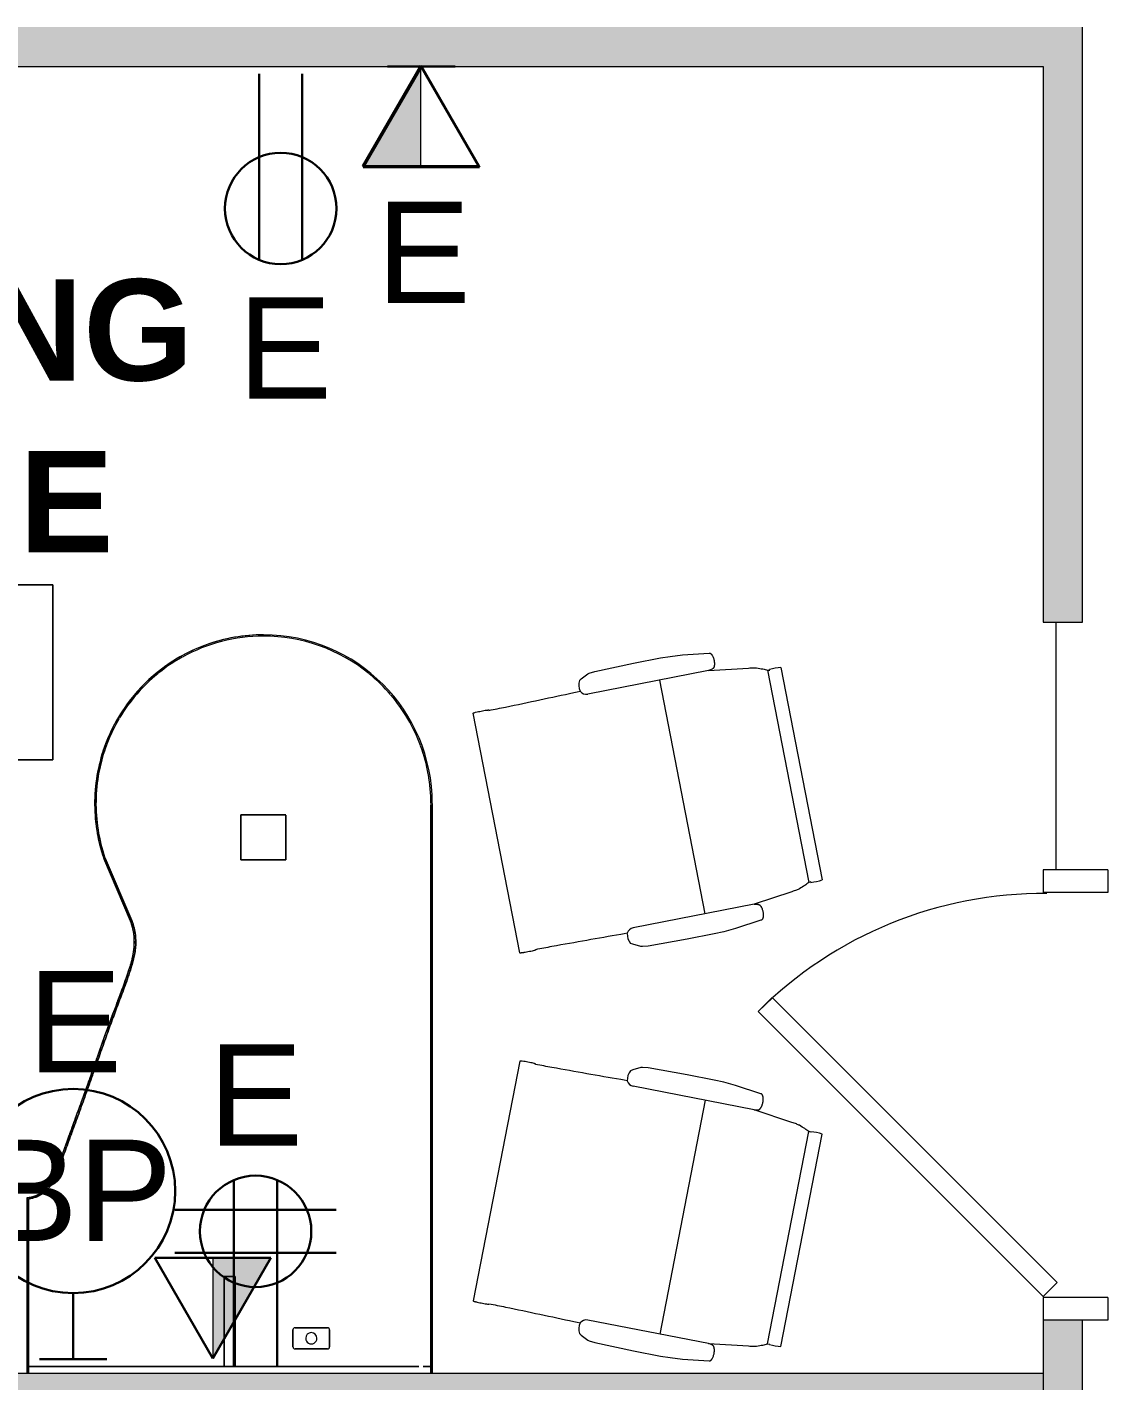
# Model space of a CAD drawing. Header units: inches. Extents: x 385 to 2249, y -1773 to -36.
# Drawn here: x 468.6 to 564.7, y -933.6 to -813.3 of the extents above; entities that cross this region are included whole.
import ezdxf

# ---------------------------------------------------------------- set-up
doc = ezdxf.new("R2010")
doc.units = ezdxf.units.IN
doc.header["$MEASUREMENT"] = 0
for name, color, linetype, lineweight in [('A-ANNO-NOTE', 131, 'Continuous', 30), ('A-AREA-IDEN', 2, 'Continuous', 9), ('A-DOOR', 31, 'Continuous', 13), ('A-DOOR-FRAM', 31, 'Continuous', 20), ('A-GLAZ', 151, 'Continuous', 13), ('A-WALL-PATT', 111, 'Continuous', 13), ('I-FURN', 30, 'Continuous', 9), ('I-FURN-PNLS', 30, 'Continuous', 9), ('I-WALL', 2, 'Continuous', 13)]:
    doc.layers.add(name, color=color, linetype=linetype, lineweight=lineweight)
doc.styles.add('Swis721 Lt BT', font='swissl.ttf', dxfattribs={"height": 9})
doc.styles.add('Swis721 Lt BT_B', font='', dxfattribs={"height": 9})
doc.styles.get('Swis721 Lt BT_B').set_extended_font_data('Swis721 Lt BT', bold=True)

# ---------------------------------------------------------------- blocks, each defined once
blk = doc.blocks.new('Single Flush - OTJ_SOLIDFLUSH_ALUM-5070093-Level 7 POWER _ SIGNAL')
at = {"layer": 'A-DOOR', "color": 8, "lineweight": 20}
for p, q in [((-8.65, -25.84), (16.67, -0.51)), ((16.67, -0.51), (17.91, -1.75)), ((17.91, -1.75), (-7.42, -27.07)), ((-7.42, -27.07), (-8.65, -25.84))]:
    blk.add_line(p, q, dxfattribs=at)
at = {"layer": 'A-DOOR', "lineweight": 9}
blk.add_arc((17.91, -1.75), 35.81, 179.5, 225, dxfattribs=at)
at = {"layer": 'A-DOOR-FRAM', "color": 8}
for p, q in [((-20, 4), (-20, -1.75)), ((-20, 4), (-18, 4)), ((-18, 4), (-18, -1.75)), ((18, 4), (18, -1.75)), ((18, 4), (20, 4)), ((20, 4), (20, -1.75)), ((-20, -1.75), (-18, -1.75)), ((18, -1.75), (20, -1.75))]:
    blk.add_line(p, q, dxfattribs=at)
blk = doc.blocks.new('Zira Wksta 11 - Type 2-V8-Level 7 POWER _ SIGNAL')
at = {"layer": 'I-FURN'}
for p, q in [((-4.44, -9.31), (-4.44, -12.19)), ((-4.44, -12.19), (-4.44, -9.31)), ((-2.75, -9.13), (-4.25, -9.13)), ((-4.25, -9.13), (-2.75, -9.13)), ((-2.56, -12.19), (-2.56, -9.31)), ((-2.56, -9.31), (-2.56, -12.19)), ((-50, -13), (-50, -17)), ((-50, -17), (-50, -13)), ((-46, -13), (-49.98, -13)), ((-49.98, -13), (-46, -13)), ((-46, -17), (-46, -13)), ((-46, -13), (-46, -17)), ((-4.25, -12.38), (-2.75, -12.38)), ((-2.75, -12.38), (-4.25, -12.38)), ((-50, -17), (-46, -17)), ((-46, -17), (-50, -17))]:
    blk.add_line(p, q, dxfattribs=at)
for centre, radius, start, end in [((-4.25, -9.31), 0.188, 90, 180), ((-4.25, -9.31), 0.188, 165, 180), ((-4.25, -9.31), 0.187, 90, 165), ((-2.75, -9.31), 0.188, 360, 90), ((-2.75, -9.31), 0.188, 15, 90), ((-2.75, -9.31), 0.188, 360, 15), ((-3.5, -10.75), 0.5, 90, 270), ((-3.5, -10.75), 0.5, 90, 270), ((-3.5, -10.75), 0.5, 270, 90), ((-3.5, -10.75), 0.5, 270, 90), ((-4.25, -12.19), 0.188, 180, 270), ((-4.25, -12.19), 0.188, 180, 195), ((-4.25, -12.19), 0.188, 195, 210), ((-4.25, -12.19), 0.188, 210, 225), ((-4.25, -12.19), 0.188, 225, 255), ((-4.25, -12.19), 0.188, 255, 270), ((-2.75, -12.19), 0.188, 270, 360), ((-2.75, -12.19), 0.187, 270, 285), ((-2.75, -12.19), 0.187, 285, 300), ((-2.75, -12.19), 0.188, 300, 345), ((-2.75, -12.19), 0.188, 345, 360)]:
    blk.add_arc(centre, radius, start, end, dxfattribs=at)
at = {"layer": 'I-FURN-PNLS'}
for p, q in [((-51, 0), (-0.38, 0)), ((-0.38, 0), (-51, 0)), ((-51, 0), (-0.38, 0)), ((-0.38, -0.12), (-50.92, -0.12)), ((-50.92, -0.12), (-0.38, -0.12)), ((-1, 0), (-1, -0.12)), ((-0.38, 0), (-1, 0)), ((-1, 0), (-0.38, 0)), ((-1, -0.12), (-1, 0)), ((-1, -0.12), (-1, -0.8)), ((-1, -0.8), (-1, -0.12)), ((-1, -1.19), (-1, -35.88)), ((-1, -17.5), (-1, -1.19)), ((-9, -17.5), (-9, -18.5)), ((-1, -17.5), (-9, -17.5)), ((-9, -17.5), (-1, -17.5)), ((-9, -18.5), (-9, -17.5)), ((-1, -18.5), (-1, -17.5)), ((-1, -17.5), (-1, -18.5)), ((-1, -18.5), (-1, -17.5)), ((-9, -18.5), (-1, -18.5)), ((-1, -18.5), (-9, -18.5)), ((-1, -35.88), (-1, -18.5)), ((-46.16, -29.06), (-40.62, -26.69)), ((-40.62, -26.69), (-46.16, -29.06)), ((-40.57, -26.81), (-46.14, -29.19)), ((-46.14, -29.19), (-40.57, -26.81)), ((-40.57, -26.81), (-46.14, -29.19)), ((-29.12, -29.53), (-29.12, -29.53)), ((-0.38, -36), (-16, -36)), ((-16, -36), (-0.38, -36)), ((-0.38, -36), (-16, -36)), ((-15.89, -35.87), (-0.38, -35.87)), ((-0.38, -35.87), (-15.89, -35.87)), ((-1, -35.95), (-1, -36)), ((-1, -36), (-1, -35.95)), ((-1, -36), (-0.38, -36)), ((-0.38, -36), (-1, -36))]:
    blk.add_line(p, q, dxfattribs=at)
for radius, start, end in [(15, 90, 180), (15, 90, 180), (15, 90, 180), (14.88, 110.2974, 120.3646), (14.88, 110.2974, 120.3646), (14.88, 100.185, 110.2386), (14.88, 110, 110.2386), (14.88, 100.185, 110), (14.88, 90.0898, 100), (14.88, 90.0898, 100), (14.88, 120.4416, 130.5344), (14.88, 120.4416, 130.5344), (14.88, 130.6477, 140.7949), (14.88, 130.6477, 140.7949), (14.88, 140.9926, 180), (14.88, 140.9926, 180), (15, 180, 288.8987), (15, 180, 288.8987), (15, 180, 189.8999), (14.88, 180, 208.9066), (14.88, 180, 208.9066), (15, 189.8999, 209.6996), (15, 209.6996, 239.3993), (14.88, 209.0533, 219.0663), (14.88, 209.0533, 219.0663), (14.88, 219.1588, 229.1357), (14.88, 219.1588, 229.1357), (14.88, 229.2026, 239.1612), (14.88, 229.2026, 239.1612), (15, 239.3993, 249.2992), (14.88, 239.3895, 249.1634), (14.88, 239.3895, 249.1634), (15, 249.2992, 259.199), (14.88, 249.2877, 259.1531), (14.88, 249.2877, 259.1531), (15, 259.199, 278.9988), (14.88, 259.1859, 269.0842), (14.88, 259.1859, 269.0842), (14.88, 269.0952, 278.9824), (14.88, 269.0952, 278.9824), (14.88, 279.0373, 288.8807), (14.88, 279.0373, 288.8807), (15, 278.9988, 288.8987)]:
    blk.add_arc((-51, -15), radius, start, end, dxfattribs=at)
for points, knots in [([(-40.62, -26.69), (-40.39, -26.61), (-39.96, -26.48), (-39.43, -26.39), (-39.02, -26.35), (-38.72, -26.35), (-38.43, -26.35), (-38.14, -26.37), (-37.86, -26.41), (-37.59, -26.45), (-37.33, -26.5), (-37.07, -26.57), (-36.82, -26.64), (-36.57, -26.71), (-36.33, -26.78), (-36.03, -26.88), (-35.66, -27.01), (-35.09, -27.2), (-34.18, -27.53), (-33.23, -27.89), (-32.31, -28.24), (-31.37, -28.59), (-30.12, -29.04), (-28.86, -29.49), (-28.12, -29.75), (-27.92, -29.82)], [-1.0000985, -1.0000985, -1.0000985, -1.0000985, -0.9844719, -0.9688454, -0.9610321, -0.9532189, -0.9454056, -0.9375923, -0.929779, -0.9219658, -0.9141525, -0.9063392, -0.898526, -0.8907127, -0.8828994, -0.8750862, -0.8594596, -0.8438331, -0.81258, -0.7500739, -0.7188208, -0.6875677, -0.6250615, -0.5625554, -0.5398639, -0.5398639, -0.5398639, -0.5398639]), ([(-27.92, -29.82), (-28.12, -29.75), (-28.86, -29.49), (-30.12, -29.04), (-31.37, -28.59), (-32.31, -28.24), (-33.23, -27.89), (-34.18, -27.53), (-35.09, -27.2), (-35.66, -27.01), (-36.03, -26.88), (-36.33, -26.78), (-36.57, -26.71), (-36.82, -26.64), (-37.07, -26.57), (-37.33, -26.5), (-37.59, -26.45), (-37.86, -26.41), (-38.14, -26.37), (-38.43, -26.35), (-38.72, -26.35), (-39.02, -26.35), (-39.43, -26.39), (-39.96, -26.48), (-40.39, -26.61), (-40.62, -26.69)], [0.5398639, 0.5398639, 0.5398639, 0.5398639, 0.5625554, 0.6250615, 0.6875677, 0.7188208, 0.7500739, 0.81258, 0.8438331, 0.8594596, 0.8750862, 0.8828994, 0.8907127, 0.898526, 0.9063392, 0.9141525, 0.9219658, 0.929779, 0.9375923, 0.9454056, 0.9532189, 0.9610321, 0.9688454, 0.9844719, 1.0000985, 1.0000985, 1.0000985, 1.0000985]), ([(-16, -36), (-16.01, -35.85), (-16.05, -35.63), (-16.11, -35.4), (-16.15, -35.28), (-16.19, -35.19), (-16.23, -35.1), (-16.29, -34.98), (-16.37, -34.85), (-16.46, -34.72), (-16.53, -34.63), (-16.58, -34.56), (-16.63, -34.5), (-16.7, -34.42), (-16.79, -34.32), (-16.88, -34.24), (-16.95, -34.18), (-17, -34.13), (-17.05, -34.09), (-17.12, -34.03), (-17.21, -33.97), (-17.29, -33.91), (-17.37, -33.87), (-17.42, -33.84), (-17.47, -33.81), (-17.55, -33.77), (-17.64, -33.73), (-17.75, -33.68), (-17.87, -33.62), (-17.99, -33.57), (-18.11, -33.52), (-18.23, -33.48), (-18.49, -33.38), (-18.9, -33.22), (-19.48, -33), (-20.1, -32.77), (-20.76, -32.53), (-21.44, -32.28), (-22.14, -32.03), (-22.85, -31.77), (-23.58, -31.5), (-24.31, -31.24), (-25.05, -30.97), (-25.79, -30.7), (-26.53, -30.44), (-27.26, -30.18), (-27.98, -29.93), (-28.69, -29.68), (-29.38, -29.44), (-30.06, -29.2), (-30.72, -28.96), (-31.37, -28.72), (-31.99, -28.49), (-32.6, -28.27), (-33.2, -28.04), (-33.81, -27.81), (-34.44, -27.57), (-35, -27.37), (-35.48, -27.2), (-35.79, -27.1), (-36.04, -27.01), (-36.24, -26.94), (-36.44, -26.88), (-36.65, -26.82), (-36.85, -26.76), (-37.07, -26.7), (-37.29, -26.64), (-37.51, -26.59), (-37.74, -26.55), (-37.97, -26.52), (-38.21, -26.49), (-38.45, -26.48), (-38.7, -26.47), (-39.04, -26.48), (-39.47, -26.52), (-40.01, -26.63), (-40.38, -26.74), (-40.57, -26.81)], [-1, -1, -1, -1, -0.986486, -0.97973, -0.976351, -0.972973, -0.969595, -0.966216, -0.959459, -0.952703, -0.949324, -0.945946, -0.942568, -0.939189, -0.932432, -0.925676, -0.922297, -0.918919, -0.915541, -0.912162, -0.905405, -0.898649, -0.89527, -0.891892, -0.888514, -0.885135, -0.878378, -0.871622, -0.864865, -0.858108, -0.851351, -0.844595, -0.837838, -0.810811, -0.783784, -0.756757, -0.72973, -0.702703, -0.675676, -0.648649, -0.621622, -0.594595, -0.567568, -0.540541, -0.513514, -0.486486, -0.459459, -0.432432, -0.405405, -0.378378, -0.351351, -0.324324, -0.297297, -0.27027, -0.243243, -0.216216, -0.189189, -0.162162, -0.148649, -0.135135, -0.128378, -0.121622, -0.114865, -0.108108, -0.101351, -0.094595, -0.087838, -0.081081, -0.074324, -0.067568, -0.060811, -0.054054, -0.047297, -0.040541, -0.027027, -0.013514, 0, 0, 0, 0]), ([(-39.24, -26.5), (-39.26, -26.5), (-39.49, -26.52), (-39.92, -26.6), (-40.35, -26.73), (-40.57, -26.81)], [0.96698879, 0.96698879, 0.96698879, 0.96698879, 0.96884539, 0.98447193, 1, 1, 1, 1]), ([(-39.22, -26.5), (-39.31, -26.5), (-39.58, -26.54), (-40.02, -26.63), (-40.39, -26.74), (-40.57, -26.81)], [0.96652412, 0.96652412, 0.96652412, 0.96652412, 0.97368421, 0.98684211, 1, 1, 1, 1]), ([(-38.5, -26.48), (-38.57, -26.47), (-38.81, -26.47), (-39.06, -26.48), (-39.24, -26.5)], [0.94719211, 0.94719211, 0.94719211, 0.94719211, 0.95321885, 0.96698879, 0.96698879, 0.96698879, 0.96698879]), ([(-38.51, -26.48), (-38.59, -26.47), (-38.75, -26.47), (-38.98, -26.48), (-39.14, -26.49), (-39.22, -26.5)], [0.94758081, 0.94758081, 0.94758081, 0.94758081, 0.95394737, 0.96052632, 0.96652412, 0.96652412, 0.96652412, 0.96652412]), ([(-37.82, -26.54), (-37.89, -26.53), (-38.04, -26.51), (-38.27, -26.49), (-38.43, -26.48), (-38.51, -26.48), (-38.51, -26.48)], [0.92796217, 0.92796217, 0.92796217, 0.92796217, 0.93421053, 0.94078947, 0.94736842, 0.94758081, 0.94758081, 0.94758081, 0.94758081]), ([(-38.15, -26.5), (-38.15, -26.5), (-38.24, -26.49), (-38.36, -26.48), (-38.48, -26.48), (-38.5, -26.48)], [0.9375, 0.9375, 0.9375, 0.9375, 0.937592316, 0.945405585, 0.947192107, 0.947192107, 0.947192107, 0.947192107]), ([(-37.77, -26.55), (-37.81, -26.54), (-37.93, -26.53), (-38.06, -26.51), (-38.15, -26.5)], [0.92648957, 0.92648957, 0.92648957, 0.92648957, 0.92977905, 0.93740934, 0.93740934, 0.93740934, 0.93740934]), ([(-37.34, -26.63), (-37.35, -26.63), (-37.43, -26.61), (-37.58, -26.58), (-37.74, -26.56), (-37.81, -26.54), (-37.82, -26.54)], [0.91367108, 0.91367108, 0.91367108, 0.91367108, 0.91447368, 0.92105263, 0.92763158, 0.92796217, 0.92796217, 0.92796217, 0.92796217]), ([(-37.42, -26.61), (-37.49, -26.6), (-37.6, -26.58), (-37.72, -26.56), (-37.77, -26.55)], [0.91622864, 0.91622864, 0.91622864, 0.91622864, 0.92196578, 0.92648957, 0.92648957, 0.92648957, 0.92648957]), ([(-37.22, -26.66), (-37.26, -26.65), (-37.33, -26.63), (-37.4, -26.62), (-37.42, -26.61)], [0.909962057, 0.909962057, 0.909962057, 0.909962057, 0.914152508, 0.916228637, 0.916228637, 0.916228637, 0.916228637]), ([(-36.99, -26.72), (-37.04, -26.71), (-37.16, -26.67), (-37.27, -26.65), (-37.34, -26.63)], [0.90283642, 0.90283642, 0.90283642, 0.90283642, 0.90789474, 0.91367108, 0.91367108, 0.91367108, 0.91367108]), ([(-36.77, -26.78), (-36.8, -26.77), (-36.91, -26.74), (-37.05, -26.7), (-37.18, -26.67), (-37.22, -26.66)], [0.89604125, 0.89604125, 0.89604125, 0.89604125, 0.89852597, 0.90633924, 0.90996206, 0.90996206, 0.90996206, 0.90996206]), ([(-36.31, -26.92), (-36.32, -26.92), (-36.39, -26.89), (-36.53, -26.85), (-36.73, -26.79), (-36.89, -26.75), (-36.97, -26.72), (-36.99, -26.72)], [0.88074286, 0.88074286, 0.88074286, 0.88074286, 0.88157895, 0.88815789, 0.89473684, 0.90131579, 0.90283642, 0.90283642, 0.90283642, 0.90283642]), ([(-36.34, -26.91), (-36.35, -26.91), (-36.44, -26.88), (-36.58, -26.83), (-36.72, -26.79), (-36.77, -26.78)], [0.88162253, 0.88162253, 0.88162253, 0.88162253, 0.88289943, 0.8907127, 0.89604125, 0.89604125, 0.89604125, 0.89604125]), ([(-36.14, -26.98), (-36.14, -26.98), (-36.21, -26.96), (-36.27, -26.93), (-36.34, -26.91)], [0.875, 0.875, 0.875, 0.875, 0.875086162, 0.88162253, 0.88162253, 0.88162253, 0.88162253]), ([(-35.92, -27.05), (-35.93, -27.05), (-36.01, -27.02), (-36.13, -26.98), (-36.25, -26.94), (-36.31, -26.92)], [0.86743283, 0.86743283, 0.86743283, 0.86743283, 0.86842105, 0.875, 0.88074286, 0.88074286, 0.88074286, 0.88074286]), ([(-34.53, -27.54), (-34.77, -27.45), (-35.15, -27.32), (-35.63, -27.15), (-35.85, -27.08), (-35.92, -27.05)], [0.81438984, 0.81438984, 0.81438984, 0.81438984, 0.84383308, 0.85945962, 0.86742878, 0.86742878, 0.86742878, 0.86742878]), ([(-34.53, -27.54), (-34.54, -27.53), (-34.77, -27.45), (-35.12, -27.33), (-35.53, -27.19), (-35.76, -27.11), (-35.87, -27.07), (-35.92, -27.05)], [0.81431678, 0.81431678, 0.81431678, 0.81431678, 0.81578947, 0.84210526, 0.85526316, 0.86184211, 0.86743283, 0.86743283, 0.86743283, 0.86743283]), ([(-34.49, -27.55), (-34.49, -27.55), (-34.5, -27.55), (-34.52, -27.54), (-34.53, -27.54)], [0.8125, 0.8125, 0.8125, 0.8125, 0.812580007, 0.814389844, 0.814389844, 0.814389844, 0.814389844]), ([(-33.51, -27.92), (-33.65, -27.87), (-33.92, -27.77), (-34.19, -27.66), (-34.32, -27.62)], [0.77050119, 0.77050119, 0.77050119, 0.77050119, 0.78947368, 0.80530142, 0.80530142, 0.80530142, 0.80530142]), ([(-33.05, -28.09), (-33.05, -28.09), (-33.19, -28.04), (-33.33, -27.99), (-33.47, -27.93)], [0.75, 0.75, 0.75, 0.75, 0.75007385, 0.76865984, 0.76865984, 0.76865984, 0.76865984]), ([(-30.14, -29.17), (-30.2, -29.15), (-30.47, -29.05), (-30.95, -28.88), (-31.57, -28.65), (-32.17, -28.43), (-32.75, -28.21), (-33.18, -28.04), (-33.42, -27.95), (-33.46, -27.94)], [0.625, 0.625, 0.625, 0.625, 0.6315789, 0.6578947, 0.6842105, 0.7105263, 0.7368421, 0.7631579, 0.7686081, 0.7686081, 0.7686081, 0.7686081]), ([(-31.64, -28.62), (-31.64, -28.62), (-31.88, -28.53), (-32.35, -28.36), (-32.81, -28.18), (-33.04, -28.09)], [0.6875, 0.6875, 0.6875, 0.6875, 0.6875677, 0.71882078, 0.74987848, 0.74987848, 0.74987848, 0.74987848]), ([(-30.14, -29.17), (-30.14, -29.17), (-30.31, -29.11), (-30.48, -29.05), (-30.64, -28.99)], [0.625, 0.625, 0.625, 0.625, 0.62506154, 0.64534037, 0.64534037, 0.64534037, 0.64534037]), ([(-29.46, -29.41), (-29.52, -29.39), (-29.71, -29.32), (-29.9, -29.25), (-30.02, -29.21)], [0.59780568, 0.59780568, 0.59780568, 0.59780568, 0.60526316, 0.62026955, 0.62026955, 0.62026955, 0.62026955]), ([(-28.55, -29.73), (-28.7, -29.68), (-28.97, -29.58), (-29.24, -29.48), (-29.38, -29.44)], [0.5625, 0.5625, 0.5625, 0.5625, 0.57894737, 0.59449408, 0.59449408, 0.59449408, 0.59449408]), ([(-28.55, -29.73), (-28.55, -29.73), (-28.83, -29.63), (-29.1, -29.53), (-29.37, -29.44)], [0.5625, 0.5625, 0.5625, 0.5625, 0.56255539, 0.59437892, 0.59437892, 0.59437892, 0.59437892]), ([(-26.89, -30.31), (-26.9, -30.31), (-27.46, -30.11), (-28.01, -29.92), (-28.55, -29.73)], [0.5, 0.5, 0.5, 0.5, 0.50004924, 0.56236546, 0.56236546, 0.56236546, 0.56236546]), ([(-21.85, -32), (-22.37, -31.81), (-23.46, -31.41), (-25.15, -30.8), (-26.65, -30.27), (-27.55, -29.95), (-27.9, -29.83)], [0.3148154, 0.3148154, 0.3148154, 0.3148154, 0.3750369, 0.4375431, 0.5000492, 0.5391334, 0.5391334, 0.5391334, 0.5391334]), ([(-24.3, -31.24), (-24.45, -31.19), (-25.07, -30.96), (-25.94, -30.65), (-26.9, -30.31), (-27.45, -30.11), (-27.77, -30), (-27.86, -29.97)], [0.404865, 0.404865, 0.404865, 0.404865, 0.4210526, 0.4736842, 0.5, 0.5263158, 0.5360476, 0.5360476, 0.5360476, 0.5360476]), ([(-26.9, -30.18), (-26.88, -30.18), (-26.31, -30.39), (-25.15, -30.8), (-23.46, -31.41), (-22.37, -31.81), (-21.85, -32)], [-0.5017108, -0.5017108, -0.5017108, -0.5017108, -0.5000492, -0.4375431, -0.3750369, -0.3148154, -0.3148154, -0.3148154, -0.3148154]), ([(-25.19, -30.92), (-25.19, -30.92), (-25.76, -30.72), (-26.33, -30.51), (-26.89, -30.31)], [0.4375, 0.4375, 0.4375, 0.4375, 0.43754308, 0.49990934, 0.49990934, 0.49990934, 0.49990934]), ([(-23.49, -31.54), (-23.49, -31.54), (-24.05, -31.33), (-24.62, -31.13), (-25.19, -30.92)], [0.375, 0.375, 0.375, 0.375, 0.37503693, 0.43740219, 0.43740219, 0.43740219, 0.43740219]), ([(-23.49, -31.54), (-23.67, -31.47), (-23.94, -31.37), (-24.21, -31.27), (-24.3, -31.24)], [0.375, 0.375, 0.375, 0.375, 0.39473684, 0.404865, 0.404865, 0.404865, 0.404865]), ([(-22.51, -31.89), (-22.54, -31.88), (-22.81, -31.78), (-23.13, -31.66), (-23.43, -31.56), (-23.49, -31.54)], [0.33851389, 0.33851389, 0.33851389, 0.33851389, 0.34210526, 0.36842105, 0.375, 0.375, 0.375, 0.375]), ([(-21.86, -32.13), (-21.88, -32.12), (-22.09, -32.04), (-22.31, -31.96), (-22.51, -31.89)], [0.31375596, 0.31375596, 0.31375596, 0.31375596, 0.31578947, 0.33851389, 0.33851389, 0.33851389, 0.33851389]), ([(-21.83, -32), (-21.82, -32.01), (-21.53, -32.11), (-20.99, -32.31), (-20.22, -32.59), (-19.49, -32.86), (-18.93, -33.07), (-18.5, -33.24), (-18.25, -33.33), (-18.06, -33.41), (-17.92, -33.47), (-17.8, -33.52), (-17.71, -33.56), (-17.62, -33.6), (-17.51, -33.65), (-17.38, -33.71), (-17.29, -33.77), (-17.25, -33.79)], [-0.3142903, -0.3142903, -0.3142903, -0.3142903, -0.3125308, -0.2812777, -0.2500246, -0.2187715, -0.1875185, -0.1718919, -0.1562654, -0.1484521, -0.1406388, -0.1328256, -0.1289189, -0.1250123, -0.117199, -0.1093858, -0.101749, -0.101749, -0.101749, -0.101749]), ([(-17.25, -33.79), (-17.29, -33.77), (-17.38, -33.71), (-17.51, -33.65), (-17.62, -33.6), (-17.71, -33.56), (-17.8, -33.52), (-17.92, -33.47), (-18.06, -33.41), (-18.25, -33.33), (-18.5, -33.24), (-18.93, -33.07), (-19.49, -32.86), (-20.22, -32.59), (-20.99, -32.31), (-21.53, -32.11), (-21.82, -32.01), (-21.83, -32)], [0.101749, 0.101749, 0.101749, 0.101749, 0.1093858, 0.117199, 0.1250123, 0.1289189, 0.1328256, 0.1406388, 0.1484521, 0.1562654, 0.1718919, 0.1875185, 0.2187715, 0.2500246, 0.2812777, 0.3125308, 0.3142903, 0.3142903, 0.3142903, 0.3142903]), ([(-20.27, -32.71), (-20.37, -32.67), (-20.69, -32.55), (-21.21, -32.36), (-21.63, -32.21), (-21.83, -32.14)], [0.25, 0.25, 0.25, 0.25, 0.26315789, 0.28947368, 0.3125, 0.3125, 0.3125, 0.3125]), ([(-18.87, -33.23), (-18.87, -33.23), (-19.08, -33.15), (-19.54, -32.98), (-20.02, -32.8), (-20.27, -32.71)], [0.1875, 0.1875, 0.1875, 0.1875, 0.18751846, 0.21877154, 0.25, 0.25, 0.25, 0.25]), ([(-19.43, -33.02), (-19.6, -32.95), (-19.88, -32.85), (-20.16, -32.75), (-20.27, -32.71)], [0.21348668, 0.21348668, 0.21348668, 0.21348668, 0.23684211, 0.25, 0.25, 0.25, 0.25]), ([(-18.32, -33.44), (-18.39, -33.42), (-18.54, -33.35), (-18.89, -33.22), (-19.19, -33.11), (-19.4, -33.03), (-19.43, -33.02)], [0.15978613, 0.15978613, 0.15978613, 0.15978613, 0.17105263, 0.18421053, 0.21052632, 0.21348668, 0.21348668, 0.21348668, 0.21348668]), ([(-18.32, -33.44), (-18.4, -33.41), (-18.57, -33.34), (-18.76, -33.27), (-18.86, -33.23)], [0.16020038, 0.16020038, 0.16020038, 0.16020038, 0.17189192, 0.18737705, 0.18737705, 0.18737705, 0.18737705]), ([(-17.7, -33.7), (-17.72, -33.69), (-17.76, -33.67), (-17.85, -33.63), (-17.96, -33.58), (-18.1, -33.53), (-18.22, -33.48), (-18.28, -33.46), (-18.3, -33.45)], [0.12501504, 0.12501504, 0.12501504, 0.12501504, 0.12891894, 0.13282558, 0.14063885, 0.14845212, 0.15626539, 0.15881843, 0.15881843, 0.15881843, 0.15881843]), ([(-17.7, -33.7), (-17.71, -33.69), (-17.75, -33.68), (-17.81, -33.65), (-17.86, -33.63), (-17.94, -33.59), (-18.04, -33.55), (-18.16, -33.51), (-18.24, -33.47), (-18.29, -33.45), (-18.3, -33.45)], [0.125, 0.125, 0.125, 0.125, 0.12828947, 0.13157895, 0.13486842, 0.13815789, 0.14473684, 0.15131579, 0.15789474, 0.1588822, 0.1588822, 0.1588822, 0.1588822]), ([(-16.74, -34.38), (-16.77, -34.34), (-16.84, -34.27), (-16.93, -34.19), (-17.01, -34.12), (-17.09, -34.05), (-17.19, -33.98), (-17.32, -33.9), (-17.44, -33.82), (-17.56, -33.76), (-17.65, -33.72), (-17.69, -33.7)], [0.06436475, 0.06436475, 0.06436475, 0.06436475, 0.07031942, 0.07813269, 0.08203933, 0.08594596, 0.09375923, 0.1015725, 0.10938577, 0.11719904, 0.12456702, 0.12456702, 0.12456702, 0.12456702]), ([(-16.74, -34.38), (-16.75, -34.37), (-16.79, -34.33), (-16.86, -34.25), (-16.95, -34.17), (-17.02, -34.11), (-17.08, -34.06), (-17.17, -34), (-17.27, -33.93), (-17.36, -33.87), (-17.43, -33.83), (-17.5, -33.8), (-17.58, -33.75), (-17.65, -33.72), (-17.69, -33.7)], [0.06434993, 0.06434993, 0.06434993, 0.06434993, 0.06578947, 0.07236842, 0.07894737, 0.08223684, 0.08552632, 0.09210526, 0.09868421, 0.10526316, 0.10855263, 0.11184211, 0.11842105, 0.12456461, 0.12456461, 0.12456461, 0.12456461]), ([(-17.22, -33.81), (-17.19, -33.83), (-17.11, -33.88), (-17.02, -33.95), (-16.93, -34.02), (-16.85, -34.09), (-16.76, -34.18), (-16.69, -34.24), (-16.67, -34.27)], [-0.09993766, -0.09993766, -0.09993766, -0.09993766, -0.09375923, -0.08594596, -0.08203933, -0.07813269, -0.07031942, -0.0656215, -0.0656215, -0.0656215, -0.0656215]), ([(-16.19, -34.9), (-16.21, -34.87), (-16.27, -34.78), (-16.35, -34.66), (-16.43, -34.55), (-16.49, -34.47), (-16.56, -34.39), (-16.64, -34.3), (-16.74, -34.19), (-16.85, -34.09), (-16.93, -34.02), (-17.02, -33.95), (-17.11, -33.88), (-17.19, -33.83), (-17.22, -33.81)], [0.03584002, 0.03584002, 0.03584002, 0.03584002, 0.03906635, 0.04687962, 0.05078625, 0.05469289, 0.05859952, 0.06250615, 0.07031942, 0.07813269, 0.08203933, 0.08594596, 0.09375923, 0.09993766, 0.09993766, 0.09993766, 0.09993766]), ([(-16.28, -35), (-16.3, -34.96), (-16.37, -34.86), (-16.45, -34.74), (-16.53, -34.63), (-16.6, -34.54), (-16.65, -34.48), (-16.68, -34.44)], [0.03439761, 0.03439761, 0.03439761, 0.03439761, 0.03906635, 0.04687962, 0.05078625, 0.05469289, 0.06048085, 0.06048085, 0.06048085, 0.06048085]), ([(-16, -36), (-16.01, -35.85), (-16.05, -35.64), (-16.11, -35.42), (-16.15, -35.3), (-16.18, -35.21), (-16.22, -35.12), (-16.27, -35.01), (-16.36, -34.87), (-16.44, -34.75), (-16.5, -34.67), (-16.54, -34.62), (-16.57, -34.58), (-16.61, -34.53), (-16.65, -34.48), (-16.67, -34.45), (-16.68, -34.44)], [0, 0, 0, 0, 0.01315789, 0.01973684, 0.02302632, 0.02631579, 0.02960526, 0.03289474, 0.03947368, 0.04605263, 0.04934211, 0.05098684, 0.05263158, 0.05592105, 0.05921053, 0.06054761, 0.06054761, 0.06054761, 0.06054761]), ([(-16.67, -34.27), (-16.65, -34.29), (-16.61, -34.33), (-16.56, -34.39), (-16.49, -34.47), (-16.43, -34.55), (-16.35, -34.66), (-16.27, -34.78), (-16.21, -34.87), (-16.19, -34.9)], [-0.0656215, -0.0656215, -0.0656215, -0.0656215, -0.06250615, -0.05859952, -0.05469289, -0.05078625, -0.04687962, -0.03906635, -0.03584002, -0.03584002, -0.03584002, -0.03584002]), ([(-16, -36), (-16.02, -35.83), (-16.06, -35.58), (-16.14, -35.32), (-16.18, -35.21), (-16.19, -35.17), (-16.2, -35.17)], [0.00000885, 0.00000885, 0.00000885, 0.00000885, 0.01562654, 0.02343981, 0.02734644, 0.02781126, 0.02781126, 0.02781126, 0.02781126]), ([(-16.19, -34.9), (-16.17, -34.94), (-16.13, -35.01), (-16.1, -35.08), (-16.09, -35.11)], [-0.035840023, -0.035840023, -0.035840023, -0.035840023, -0.031253077, -0.028175164, -0.028175164, -0.028175164, -0.028175164]), ([(-16.09, -35.11), (-16.1, -35.08), (-16.13, -35.01), (-16.17, -34.94), (-16.19, -34.9)], [0.028175164, 0.028175164, 0.028175164, 0.028175164, 0.031253077, 0.035840023, 0.035840023, 0.035840023, 0.035840023]), ([(-16.09, -35.11), (-16.08, -35.11), (-16.06, -35.16), (-16.02, -35.28), (-15.94, -35.52), (-15.91, -35.74), (-15.89, -35.88)], [-0.02817516, -0.02817516, -0.02817516, -0.02817516, -0.02734644, -0.02343981, -0.01562654, -0.00332304, -0.00332304, -0.00332304, -0.00332304]), ([(-15.89, -35.87), (-15.9, -35.74), (-15.94, -35.52), (-16.02, -35.28), (-16.06, -35.16), (-16.08, -35.11), (-16.09, -35.11)], [0.00332304, 0.00332304, 0.00332304, 0.00332304, 0.01562654, 0.02343981, 0.02734644, 0.02817516, 0.02817516, 0.02817516, 0.02817516])]:
    blk.add_open_spline(points, degree=3, knots=knots, dxfattribs=at)
for points in [[(-35.92, -27.05), (-35.99, -27.03), (-36.05, -27.01), (-36.12, -26.98)], [(-34.32, -27.62), (-34.39, -27.59), (-34.46, -27.56), (-34.53, -27.54)], [(-34.31, -27.62), (-34.36, -27.6), (-34.42, -27.58), (-34.48, -27.56)], [(-33.5, -27.92), (-33.76, -27.82), (-34.03, -27.72), (-34.31, -27.62)], [(-33.49, -27.92), (-33.5, -27.92), (-33.5, -27.92), (-33.51, -27.92)], [(-33.5, -27.92), (-33.5, -27.92), (-33.5, -27.92), (-33.5, -27.92)], [(-31.57, -28.65), (-31.59, -28.64), (-31.61, -28.63), (-31.64, -28.63)], [(-30.9, -28.89), (-31.13, -28.81), (-31.35, -28.73), (-31.57, -28.65)], [(-30.64, -28.99), (-30.73, -28.96), (-30.82, -28.92), (-30.9, -28.89)], [(-30.02, -29.21), (-30.06, -29.19), (-30.1, -29.18), (-30.14, -29.17)], [(-30.02, -29.21), (-30.06, -29.19), (-30.1, -29.18), (-30.14, -29.17)], [(-29.46, -29.41), (-29.65, -29.34), (-29.84, -29.28), (-30.02, -29.21)], [(-29.37, -29.44), (-29.4, -29.43), (-29.43, -29.42), (-29.46, -29.41)], [(-29.38, -29.44), (-29.4, -29.43), (-29.43, -29.42), (-29.46, -29.41)], [(-28.44, -29.77), (-28.47, -29.76), (-28.51, -29.74), (-28.55, -29.73)], [(-27.86, -29.97), (-28.05, -29.9), (-28.24, -29.84), (-28.44, -29.77)], [(-27.9, -29.83), (-27.57, -29.94), (-27.24, -30.06), (-26.9, -30.18)], [(-21.86, -32.13), (-22.39, -31.93), (-22.93, -31.74), (-23.49, -31.54)], [(-20.27, -32.71), (-20.77, -32.52), (-21.29, -32.33), (-21.83, -32.14)], [(-16.68, -34.44), (-16.69, -34.43), (-16.7, -34.42), (-16.71, -34.41)], [(-16.24, -35.08), (-16.25, -35.05), (-16.27, -35.02), (-16.28, -35)], [(-16.2, -35.17), (-16.21, -35.14), (-16.22, -35.12), (-16.23, -35.1)]]:
    blk.add_open_spline(points, degree=3, dxfattribs=at)
blk = doc.blocks.new('HermanMiller_Collection_Eames_AluminumGroup_LoungeChairSwivel - Arms Swivel Base-5394431-Level 7 POWER _ SIGNAL')
at = {"layer": 'I-FURN'}
for p, q in [((-6.94, 12.09), (-4.59, 12.38)), ((-4.59, 12.38), (-3.51, 12.46)), ((-3.51, 12.46), (-2.64, 12.49)), ((-2.64, 12.49), (-0.18, 12.49)), ((-0.18, 12.49), (3.32, 12.43)), ((3.32, 12.43), (3.84, 12.38)), ((3.84, 12.38), (3.99, 12.34)), ((3.99, 12.34), (4.64, 12.01)), ((4.64, 12.01), (4.83, 11.89)), ((13.22, 10.83), (13.22, 10.86)), ((14.64, 10.85), (14.64, -10.85)), ((-11.95, 9.63), (-11.95, 9.59)), ((-10.12, 10.12), (-6.61, 10.58)), ((-6.61, 10.58), (-6.94, 10.64)), ((-6.61, 10.58), (4.33, 10.58)), ((-2.19, 10.58), (-2.19, -10.58)), ((-12.96, -9.61), (-12.96, 9.61)), ((-11.95, 9.59), (-11.76, 9.6)), ((-11.76, -9.6), (-11.76, 9.6)), ((-11.95, -9.59), (-11.95, -9.63)), ((-11.76, -9.6), (-11.95, -9.59)), ((-6.61, -10.58), (-10.12, -10.12)), ((-6.94, -10.64), (-6.61, -10.58)), ((-6.61, -10.58), (4.33, -10.58)), ((4.64, -12.01), (3.99, -12.34)), ((4.83, -11.89), (4.64, -12.01)), ((13.22, -10.86), (13.22, -10.83)), ((-4.59, -12.38), (-6.94, -12.09)), ((-3.51, -12.46), (-4.59, -12.38)), ((-2.64, -12.49), (-3.51, -12.46)), ((-0.18, -12.49), (-2.64, -12.49)), ((3.32, -12.43), (-0.18, -12.49)), ((3.84, -12.38), (3.32, -12.43)), ((3.99, -12.34), (3.84, -12.38))]:
    blk.add_line(p, q, dxfattribs=at)
at = {"layer": 'I-FURN', "flags": 128}
for points in [[(4.94, 10.96), (5.23, 10.95), (5.52, 10.95)], [(5.52, -10.95), (5.23, -10.95), (4.94, -10.96)]]:
    blk.add_lwpolyline(points, dxfattribs=at)
at = {"layer": 'I-FURN'}
for centre, radius, start, end in [((4.33, 11.27), 0.69, 270, 332.7502), ((3.68, 11.28), 1.3, 345.8347, 28.1255), ((-12.38, 5.3), 4.35, 84.2936, 97.7064), ((-12.38, -5.3), 4.35, 262.2936, 275.7064), ((4.33, -11.27), 0.69, 27.2498, 90), ((3.68, -11.28), 1.3, 331.8745, 14.1653)]:
    blk.add_arc(centre, radius, start, end, dxfattribs=at)
for points, knots in [([(-6.94, 10.64), (-6.95, 10.65), (-6.96, 10.65), (-6.99, 10.65), (-7, 10.66), (-7.02, 10.67), (-7.03, 10.68), (-7.05, 10.69), (-7.06, 10.7), (-7.07, 10.71), (-7.08, 10.72), (-7.09, 10.73), (-7.1, 10.74), (-7.11, 10.76), (-7.11, 10.77), (-7.12, 10.78), (-7.13, 10.8), (-7.14, 10.81), (-7.15, 10.83), (-7.16, 10.85), (-7.17, 10.87), (-7.18, 10.9), (-7.2, 10.95), (-7.22, 11.02), (-7.24, 11.11), (-7.25, 11.23), (-7.26, 11.37), (-7.25, 11.52), (-7.23, 11.66), (-7.21, 11.77), (-7.18, 11.85), (-7.16, 11.9), (-7.15, 11.92), (-7.14, 11.94), (-7.13, 11.96), (-7.12, 11.97), (-7.11, 11.98), (-7.1, 12), (-7.09, 12.01), (-7.08, 12.02), (-7.07, 12.03), (-7.06, 12.04), (-7.05, 12.04), (-7.05, 12.05), (-7.03, 12.06), (-7.02, 12.07), (-7, 12.08), (-6.99, 12.08), (-6.97, 12.09), (-6.95, 12.09), (-6.94, 12.09)], [-1, -1, -1, -1, -0.984375, -0.96875, -0.957031, -0.953125, -0.9375, -0.921875, -0.917969, -0.914062, -0.90625, -0.890625, -0.882812, -0.875, -0.867188, -0.859375, -0.84375, -0.835938, -0.828125, -0.8125, -0.796875, -0.78125, -0.75, -0.708333, -0.666667, -0.583333, -0.5, -0.416667, -0.333333, -0.25, -0.208333, -0.1875, -0.166667, -0.15625, -0.145833, -0.135417, -0.125, -0.114583, -0.104167, -0.09375, -0.088542, -0.083333, -0.078125, -0.072917, -0.0625, -0.052083, -0.041667, -0.03125, -0.020833, 0, 0, 0, 0]), ([(13.22, 10.86), (13.22, 10.87), (13.22, 10.87), (13.23, 10.87), (13.25, 10.88), (13.27, 10.88), (13.29, 10.88), (13.32, 10.88), (13.34, 10.88)], [-1, -1, -1, -1, -0.75, -0.625, -0.5, -0.375, -0.25, 0, 0, 0, 0]), ([(13.34, 10.88), (13.4, 10.89), (13.61, 10.9), (13.97, 10.9), (14.25, 10.89), (14.38, 10.89), (14.47, 10.88), (14.54, 10.87), (14.6, 10.87), (14.63, 10.86), (14.64, 10.85), (14.64, 10.85)], [-1, -1, -1, -1, -0.857143, -0.571429, -0.428571, -0.357143, -0.285714, -0.214286, -0.142857, -0.071429, 0, 0, 0, 0]), ([(-6.94, -12.09), (-6.95, -12.09), (-6.96, -12.09), (-6.99, -12.08), (-7, -12.08), (-7.02, -12.07), (-7.03, -12.06), (-7.05, -12.05), (-7.06, -12.04), (-7.07, -12.03), (-7.08, -12.02), (-7.09, -12.01), (-7.1, -12), (-7.11, -11.98), (-7.12, -11.97), (-7.12, -11.96), (-7.13, -11.94), (-7.14, -11.93), (-7.15, -11.91), (-7.16, -11.89), (-7.17, -11.87), (-7.18, -11.84), (-7.21, -11.77), (-7.23, -11.66), (-7.26, -11.47), (-7.26, -11.28), (-7.24, -11.11), (-7.22, -11.02), (-7.2, -10.95), (-7.18, -10.89), (-7.16, -10.85), (-7.15, -10.82), (-7.13, -10.8), (-7.13, -10.78), (-7.12, -10.77), (-7.11, -10.76), (-7.1, -10.74), (-7.08, -10.73), (-7.08, -10.72), (-7.07, -10.71), (-7.06, -10.7), (-7.05, -10.69), (-7.05, -10.69), (-7.03, -10.68), (-7.02, -10.67), (-7, -10.66), (-6.99, -10.65), (-6.97, -10.65), (-6.95, -10.65), (-6.94, -10.64)], [-1, -1, -1, -1, -0.984375, -0.96875, -0.957031, -0.953125, -0.9375, -0.921875, -0.917969, -0.914062, -0.90625, -0.890625, -0.882812, -0.875, -0.867188, -0.859375, -0.84375, -0.835938, -0.828125, -0.8125, -0.796875, -0.78125, -0.75, -0.666667, -0.583333, -0.416667, -0.333333, -0.291667, -0.25, -0.208333, -0.1875, -0.166667, -0.15625, -0.145833, -0.135417, -0.125, -0.114583, -0.104167, -0.09375, -0.088542, -0.083333, -0.078125, -0.072917, -0.0625, -0.052083, -0.041667, -0.03125, -0.020833, 0, 0, 0, 0]), ([(13.34, -10.88), (13.32, -10.88), (13.29, -10.88), (13.27, -10.88), (13.25, -10.88), (13.23, -10.87), (13.22, -10.87), (13.22, -10.87), (13.22, -10.86)], [-1, -1, -1, -1, -0.75, -0.625, -0.5, -0.375, -0.25, 0, 0, 0, 0]), ([(14.64, -10.85), (14.64, -10.86), (14.62, -10.86), (14.52, -10.88), (14.27, -10.9), (13.87, -10.9), (13.54, -10.9), (13.4, -10.89), (13.34, -10.88)], [-1, -1, -1, -1, -0.892857, -0.785714, -0.571429, -0.285714, -0.142857, 0, 0, 0, 0])]:
    blk.add_open_spline(points, degree=3, knots=knots, dxfattribs=at)
for points in [[(5.52, 10.95), (6.54, 10.92), (8.59, 10.89), (10.68, 10.85), (11.73, 10.84)], [(11.73, 10.84), (11.97, 10.84), (12.47, 10.83), (12.96, 10.83), (13.22, 10.83)], [(-11.76, 9.6), (-11.64, 9.67), (-11.37, 9.8), (-11.02, 9.92), (-10.83, 9.99)], [(-10.83, 9.99), (-10.79, 10), (-10.71, 10.02), (-10.55, 10.06), (-10.35, 10.09), (-10.2, 10.11), (-10.12, 10.12)], [(-10.83, -9.99), (-11.02, -9.92), (-11.37, -9.8), (-11.64, -9.67), (-11.76, -9.6)], [(-10.12, -10.12), (-10.2, -10.11), (-10.35, -10.09), (-10.55, -10.06), (-10.71, -10.02), (-10.79, -10), (-10.83, -9.99)], [(11.73, -10.84), (10.68, -10.85), (8.59, -10.89), (6.54, -10.92), (5.52, -10.95)], [(13.22, -10.83), (12.96, -10.83), (12.47, -10.83), (11.97, -10.84), (11.73, -10.84)]]:
    blk.add_open_spline(points, degree=3, dxfattribs=at)
blk = doc.blocks.new('HermanMiller_Collection_Eames_AluminumGroup_LoungeChairSwivel - Arms Swivel Base-5389093-Level 7 POWER _ SIGNAL')
at = {"layer": 'I-FURN'}
for p, q in [((-4.59, 12.38), (-6.94, 12.09)), ((-3.51, 12.46), (-4.59, 12.38)), ((-2.64, 12.49), (-3.51, 12.46)), ((-0.18, 12.49), (-2.64, 12.49)), ((3.32, 12.43), (-0.18, 12.49)), ((3.84, 12.38), (3.32, 12.43)), ((3.99, 12.34), (3.84, 12.38)), ((4.64, 12.01), (3.99, 12.34)), ((4.83, 11.89), (4.64, 12.01)), ((13.22, 10.86), (13.22, 10.83)), ((14.64, -10.85), (14.64, 10.85)), ((-11.95, 9.59), (-11.95, 9.63)), ((-6.61, 10.58), (-10.12, 10.12)), ((-6.94, 10.64), (-6.61, 10.58)), ((-6.61, 10.58), (4.33, 10.58)), ((-2.19, -10.58), (-2.19, 10.58)), ((-12.96, 9.61), (-12.96, -9.61)), ((-11.76, 9.6), (-11.95, 9.59)), ((-11.76, 9.6), (-11.76, -9.6)), ((-11.95, -9.63), (-11.95, -9.59)), ((-11.95, -9.59), (-11.76, -9.6)), ((-10.12, -10.12), (-6.61, -10.58)), ((-6.61, -10.58), (-6.94, -10.64)), ((-6.61, -10.58), (4.33, -10.58)), ((3.99, -12.34), (4.64, -12.01)), ((4.64, -12.01), (4.83, -11.89)), ((13.22, -10.83), (13.22, -10.86)), ((-6.94, -12.09), (-4.59, -12.38)), ((-4.59, -12.38), (-3.51, -12.46)), ((-3.51, -12.46), (-2.64, -12.49)), ((-2.64, -12.49), (-0.18, -12.49)), ((-0.18, -12.49), (3.32, -12.43)), ((3.32, -12.43), (3.84, -12.38)), ((3.84, -12.38), (3.99, -12.34))]:
    blk.add_line(p, q, dxfattribs=at)
at = {"layer": 'I-FURN', "flags": 128}
for points in [[(5.52, 10.95), (5.23, 10.95), (4.94, 10.96)], [(4.94, -10.96), (5.23, -10.95), (5.52, -10.95)]]:
    blk.add_lwpolyline(points, dxfattribs=at)
at = {"layer": 'I-FURN'}
for centre, radius, start, end in [((4.33, 11.27), 0.69, 270, 332.7502), ((3.68, 11.28), 1.3, 345.8347, 28.1255), ((-12.38, 5.3), 4.35, 84.2936, 97.7064), ((-12.38, -5.3), 4.35, 262.2936, 275.7064), ((4.33, -11.27), 0.69, 27.2498, 90), ((3.68, -11.28), 1.3, 331.8745, 14.1653)]:
    blk.add_arc(centre, radius, start, end, dxfattribs=at)
for points, knots in [([(-6.94, 12.09), (-6.95, 12.09), (-6.97, 12.09), (-6.99, 12.08), (-7, 12.08), (-7.02, 12.07), (-7.03, 12.06), (-7.05, 12.05), (-7.05, 12.04), (-7.06, 12.04), (-7.07, 12.03), (-7.08, 12.02), (-7.09, 12.01), (-7.1, 12), (-7.11, 11.98), (-7.12, 11.97), (-7.13, 11.96), (-7.14, 11.94), (-7.15, 11.92), (-7.16, 11.9), (-7.18, 11.85), (-7.21, 11.77), (-7.23, 11.66), (-7.25, 11.52), (-7.26, 11.37), (-7.25, 11.23), (-7.24, 11.11), (-7.22, 11.02), (-7.2, 10.95), (-7.18, 10.9), (-7.17, 10.87), (-7.16, 10.85), (-7.15, 10.83), (-7.14, 10.81), (-7.13, 10.8), (-7.12, 10.78), (-7.11, 10.77), (-7.11, 10.76), (-7.1, 10.74), (-7.09, 10.73), (-7.08, 10.72), (-7.07, 10.71), (-7.06, 10.7), (-7.05, 10.69), (-7.03, 10.68), (-7.02, 10.67), (-7, 10.66), (-6.99, 10.65), (-6.96, 10.65), (-6.95, 10.65), (-6.94, 10.64)], [0, 0, 0, 0, 0.020833, 0.03125, 0.041667, 0.052083, 0.0625, 0.072917, 0.078125, 0.083333, 0.088542, 0.09375, 0.104167, 0.114583, 0.125, 0.135417, 0.145833, 0.15625, 0.166667, 0.1875, 0.208333, 0.25, 0.333333, 0.416667, 0.5, 0.583333, 0.666667, 0.708333, 0.75, 0.78125, 0.796875, 0.8125, 0.828125, 0.835938, 0.84375, 0.859375, 0.867188, 0.875, 0.882812, 0.890625, 0.90625, 0.914062, 0.917969, 0.921875, 0.9375, 0.953125, 0.957031, 0.96875, 0.984375, 1, 1, 1, 1]), ([(13.34, 10.88), (13.32, 10.88), (13.29, 10.88), (13.27, 10.88), (13.25, 10.88), (13.23, 10.87), (13.22, 10.87), (13.22, 10.87), (13.22, 10.86)], [0, 0, 0, 0, 0.25, 0.375, 0.5, 0.625, 0.75, 1, 1, 1, 1]), ([(14.64, 10.85), (14.64, 10.85), (14.63, 10.86), (14.6, 10.87), (14.54, 10.87), (14.47, 10.88), (14.38, 10.89), (14.25, 10.89), (13.97, 10.9), (13.61, 10.9), (13.4, 10.89), (13.34, 10.88)], [0, 0, 0, 0, 0.071429, 0.142857, 0.214286, 0.285714, 0.357143, 0.428571, 0.571429, 0.857143, 1, 1, 1, 1]), ([(-6.94, -10.64), (-6.95, -10.65), (-6.97, -10.65), (-6.99, -10.65), (-7, -10.66), (-7.02, -10.67), (-7.03, -10.68), (-7.05, -10.69), (-7.05, -10.69), (-7.06, -10.7), (-7.07, -10.71), (-7.08, -10.72), (-7.08, -10.73), (-7.1, -10.74), (-7.11, -10.76), (-7.12, -10.77), (-7.13, -10.78), (-7.13, -10.8), (-7.15, -10.82), (-7.16, -10.85), (-7.18, -10.89), (-7.2, -10.95), (-7.22, -11.02), (-7.24, -11.11), (-7.26, -11.28), (-7.26, -11.47), (-7.23, -11.66), (-7.21, -11.77), (-7.18, -11.84), (-7.17, -11.87), (-7.16, -11.89), (-7.15, -11.91), (-7.14, -11.93), (-7.13, -11.94), (-7.12, -11.96), (-7.12, -11.97), (-7.11, -11.98), (-7.1, -12), (-7.09, -12.01), (-7.08, -12.02), (-7.07, -12.03), (-7.06, -12.04), (-7.05, -12.05), (-7.03, -12.06), (-7.02, -12.07), (-7, -12.08), (-6.99, -12.08), (-6.96, -12.09), (-6.95, -12.09), (-6.94, -12.09)], [0, 0, 0, 0, 0.020833, 0.03125, 0.041667, 0.052083, 0.0625, 0.072917, 0.078125, 0.083333, 0.088542, 0.09375, 0.104167, 0.114583, 0.125, 0.135417, 0.145833, 0.15625, 0.166667, 0.1875, 0.208333, 0.25, 0.291667, 0.333333, 0.416667, 0.583333, 0.666667, 0.75, 0.78125, 0.796875, 0.8125, 0.828125, 0.835938, 0.84375, 0.859375, 0.867188, 0.875, 0.882812, 0.890625, 0.90625, 0.914062, 0.917969, 0.921875, 0.9375, 0.953125, 0.957031, 0.96875, 0.984375, 1, 1, 1, 1]), ([(13.22, -10.86), (13.22, -10.87), (13.22, -10.87), (13.23, -10.87), (13.25, -10.88), (13.27, -10.88), (13.29, -10.88), (13.32, -10.88), (13.34, -10.88)], [0, 0, 0, 0, 0.25, 0.375, 0.5, 0.625, 0.75, 1, 1, 1, 1]), ([(13.34, -10.88), (13.4, -10.89), (13.54, -10.9), (13.87, -10.9), (14.27, -10.9), (14.52, -10.88), (14.62, -10.86), (14.64, -10.86), (14.64, -10.85)], [0, 0, 0, 0, 0.142857, 0.285714, 0.571429, 0.785714, 0.892857, 1, 1, 1, 1])]:
    blk.add_open_spline(points, degree=3, knots=knots, dxfattribs=at)
for points in [[(11.73, 10.84), (10.68, 10.85), (8.59, 10.89), (6.54, 10.92), (5.52, 10.95)], [(13.22, 10.83), (12.96, 10.83), (12.47, 10.83), (11.97, 10.84), (11.73, 10.84)], [(-10.83, 9.99), (-11.02, 9.92), (-11.37, 9.8), (-11.64, 9.67), (-11.76, 9.6)], [(-10.12, 10.12), (-10.2, 10.11), (-10.35, 10.09), (-10.55, 10.06), (-10.71, 10.02), (-10.79, 10), (-10.83, 9.99)], [(-11.76, -9.6), (-11.64, -9.67), (-11.37, -9.8), (-11.02, -9.92), (-10.83, -9.99)], [(-10.83, -9.99), (-10.79, -10), (-10.71, -10.02), (-10.55, -10.06), (-10.35, -10.09), (-10.2, -10.11), (-10.12, -10.12)], [(5.52, -10.95), (6.54, -10.92), (8.59, -10.89), (10.68, -10.85), (11.73, -10.84)], [(11.73, -10.84), (11.97, -10.84), (12.47, -10.83), (12.96, -10.83), (13.22, -10.83)]]:
    blk.add_open_spline(points, degree=3, dxfattribs=at)
blk = doc.blocks.new('Frameless opening with glazing - 22_ x 84_-V10-Level 7 POWER _ SIGNAL')
at = {"layer": 'A-GLAZ', "color": 8, "lineweight": 20}
blk.add_line((-12.5, -0.625), (9.5, -0.625), dxfattribs=at)
blk = doc.blocks.new('Room Tag - Room Name and Number-3379422-Level 7 POWER _ SIGNAL')
at = {"layer": 'A-AREA-IDEN'}
for p, q in [((-0.1881, -0.1636), (-0.1881, -0.0018)), ((-0.1881, -0.0018), (0.1869, -0.0018)), ((0.1869, -0.0018), (-0.1881, -0.0018)), ((-0.1881, -0.0018), (-0.1881, -0.1636)), ((0.1869, -0.0018), (0.1869, -0.1636)), ((0.1869, -0.1636), (0.1869, -0.0018)), ((0.1869, -0.1636), (-0.1881, -0.1636)), ((-0.1881, -0.1636), (0.1869, -0.1636))]:
    blk.add_line(p, q, dxfattribs=at)

msp = doc.modelspace()

# ---------------------------------------------------------------- hatches: boundary and pattern name
at = {"layer": 'A-ANNO-NOTE', "lineweight": 9}
for points in [[(503.63, -825.64), (503.63, -816.71), (498.47, -825.64)], [(485.13, -931.56), (490.29, -922.63), (485.13, -922.63)]]:
    msp.add_hatch(color=256, dxfattribs=at).paths.add_polyline_path(points, flags=0)
at = {"layer": 'A-WALL-PATT', "lineweight": 9}
for points in [[(443.96, -816.77), (558.92, -816.77), (558.92, -813.27), (443.96, -813.27)], [(535.19, -936.39), (558.92, -936.39), (558.92, -932.89), (415.97, -932.89), (415.97, -936.39), (520.16, -936.39)]]:
    msp.add_hatch(color=7, dxfattribs=at).paths.add_polyline_path(points, flags=0)
h = msp.add_hatch(color=7, dxfattribs=at)
h.paths.add_polyline_path([(562.42, -936.39), (562.42, -928.15), (558.92, -928.15), (558.92, -936.39)], flags=0)
h.paths.add_polyline_path([(558.92, -866.15), (562.42, -866.15), (562.42, -813.27), (558.92, -813.27), (558.92, -829.44)], flags=0)

# ---------------------------------------------------------------- linework, layer by layer
at = {"layer": 'A-ANNO-NOTE', "lineweight": 9}
for p, q in [((503.63, -816.71), (498.47, -825.64)), ((503.63, -825.64), (503.63, -816.71)), ((498.47, -825.64), (503.63, -825.64)), ((485.13, -931.56), (490.29, -922.63)), ((490.29, -922.63), (485.13, -922.63)), ((485.13, -922.63), (485.13, -931.56))]:
    msp.add_line(p, q, dxfattribs=at)
at = {"layer": 'A-ANNO-NOTE'}
for p, q in [((503.63, -816.71), (498.47, -825.64)), ((503.63, -816.71), (508.78, -825.64)), ((489.26, -817.43), (489.26, -833.95)), ((493.09, -817.43), (493.09, -833.95)), ((493.09, -817.43), (493.09, -833.95)), ((503.67, -816.77), (498.51, -825.71)), ((500.67, -816.77), (506.67, -816.77)), ((503.67, -816.77), (508.82, -825.71)), ((508.78, -825.64), (498.47, -825.64)), ((508.82, -825.71), (498.51, -825.71)), ((487.02, -932.24), (487.02, -915.71)), ((490.85, -932.24), (490.85, -915.71)), ((481.76, -918.36), (496.11, -918.36)), ((481.76, -922.19), (496.11, -922.19)), ((485.13, -931.56), (479.98, -922.63)), ((479.98, -922.63), (490.29, -922.63)), ((485.13, -931.56), (490.29, -922.63)), ((472.73, -931.62), (472.73, -925.76)), ((475.73, -931.62), (469.73, -931.62))]:
    msp.add_line(p, q, dxfattribs=at)
for centre, radius in [((491.17, -829.39), 4.95), ((472.73, -916.69), 9.07), ((488.94, -920.27), 4.95)]:
    msp.add_circle(centre, radius, dxfattribs=at)
at = {"layer": 'I-WALL', "color": 8, "lineweight": 20}
for p, q in [((562.42, -866.15), (562.42, -813.27)), ((442.09, -816.77), (558.92, -816.77)), ((558.92, -816.77), (558.92, -866.15)), ((558.92, -866.15), (562.42, -866.15)), ((562.42, -928.15), (558.92, -928.15)), ((558.92, -928.15), (558.92, -936.39)), ((562.42, -936.39), (562.42, -928.15)), ((558.92, -932.89), (415.97, -932.89))]:
    msp.add_line(p, q, dxfattribs=at)

# ---------------------------------------------------------------- block references
at = {"layer": 'A-AREA-IDEN', "xscale": 95.99999999999994, "yscale": 95.99999999999994, "zscale": 95.99999999999994}
msp.add_blockref('Room Tag - Room Name and Number-3379422-Level 7 POWER _ SIGNAL', (452.97, -862.66), dxfattribs=at)
at = {"layer": 'A-DOOR', "rotation": 269.9999999999999}
msp.add_blockref('Single Flush - OTJ_SOLIDFLUSH_ALUM-5070093-Level 7 POWER _ SIGNAL', (560.67, -908.15), dxfattribs=at)
at = {"layer": 'A-GLAZ', "rotation": 269.9999999999999}
msp.add_blockref('Frameless opening with glazing - 22_ x 84_-V10-Level 7 POWER _ SIGNAL', (560.67, -878.65), dxfattribs=at)
at = {"layer": 'I-FURN'}
for name, p, rotation in [('Zira Wksta 11 - Type 2-V8-Level 7 POWER _ SIGNAL', (504.64, -933.27), 269.9999999999998), ('HermanMiller_Collection_Eames_AluminumGroup_LoungeChairSwivel - Arms Swivel Base-5394431-Level 7 POWER _ SIGNAL', (524.72, -882.09), 190.9999999999988), ('HermanMiller_Collection_Eames_AluminumGroup_LoungeChairSwivel - Arms Swivel Base-5389093-Level 7 POWER _ SIGNAL', (524.72, -918.59), 169.0000000000004)]:
    msp.add_blockref(name, p, dxfattribs=dict(at, rotation=rotation))

# ---------------------------------------------------------------- texts
at = {"layer": 'A-ANNO-NOTE', "lineweight": 9, "char_height": 9, "attachment_point": 1, "style": 'Swis721 Lt BT'}
for s, insert, width in [('E', (499.66, -828.8), 9.393), ('E', (487.34, -837.28), 9.393), ('E', (468.69, -897.14), 9.393), ('E', (484.76, -903.65), 9.393), ('BP', (464.76, -912.13), 19.392)]:
    msp.add_mtext(s, dxfattribs=dict(at, insert=insert, width=width))
at = {"layer": 'A-AREA-IDEN', "char_height": 9, "attachment_point": 1, "style": 'Swis721 Lt BT_B'}
for s, insert, width in [('EXISTING', (424.73, -835.68), 68.175), ('OFFICE', (430.23, -850.93), 54.843)]:
    msp.add_mtext(s, dxfattribs=dict(at, insert=insert, width=width))

doc.saveas('drawing.dxf')
